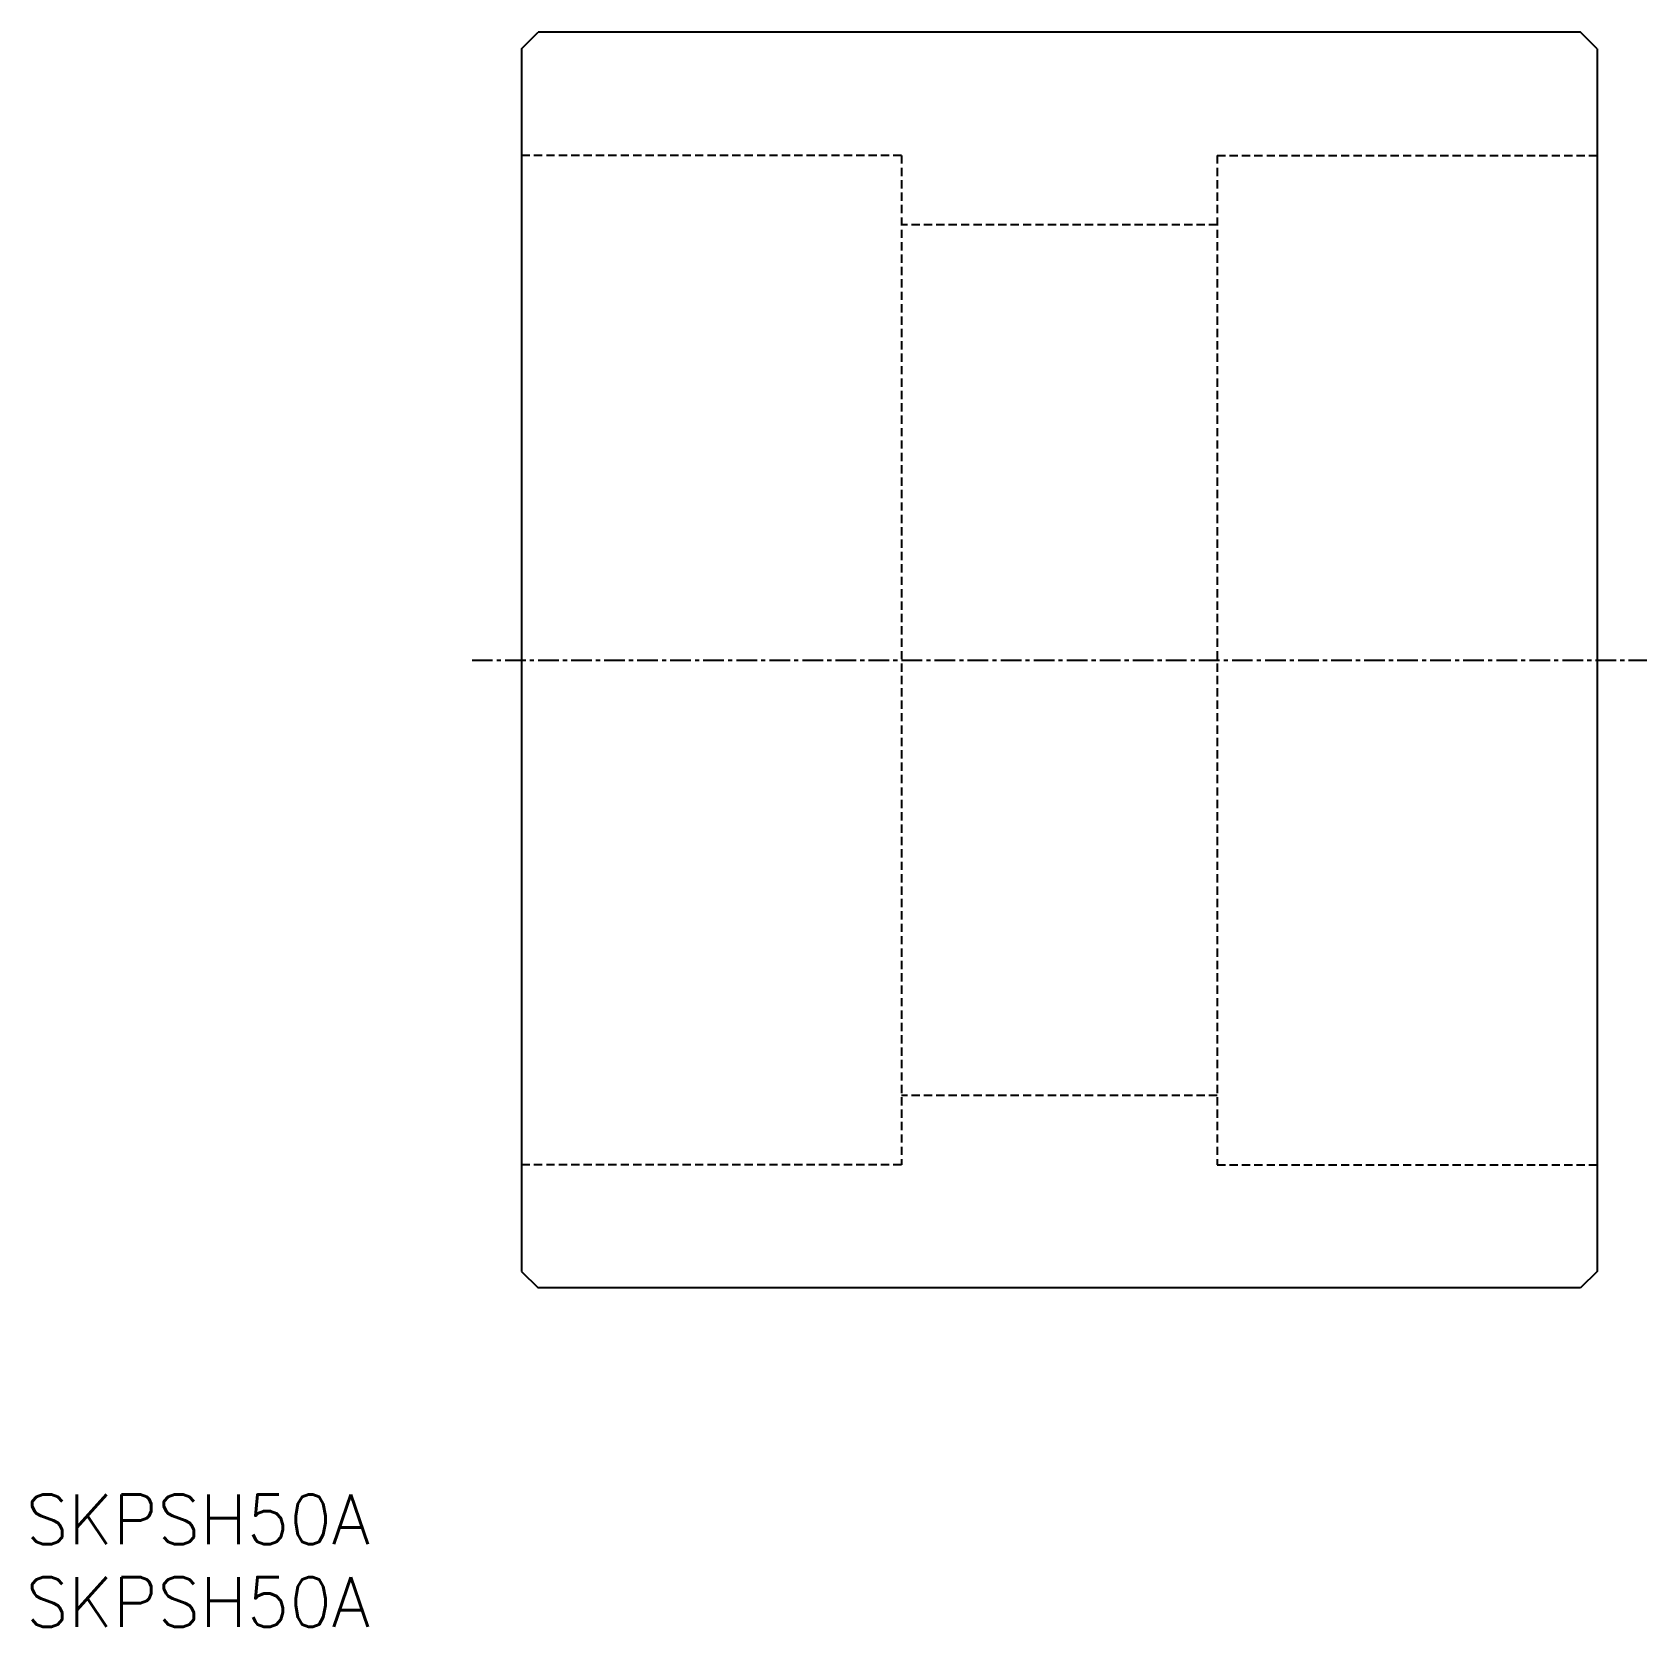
# Model space of a CAD drawing. Extents: x 0.4 to 98.1, y 0 to 96.5.
import ezdxf

# ---------------------------------------------------------------- set-up
doc = ezdxf.new("R2010")
doc.units = 0
doc.linetypes.add('CENTER', pattern=[2, 1.25, -0.25, 0.25, -0.25])
doc.linetypes.add('DASHED', pattern=[0.75, 0.5, -0.25])
doc.layers.get('0').update_dxf_attribs({"linetype": 'CONTINUOUS'})
doc.layers.add('CENTER', color=1, linetype='CENTER')
doc.styles.get("Standard").update_dxf_attribs({"font": 'txt.shx'})

# ---------------------------------------------------------------- blocks, each defined once
blk = doc.blocks.new('*U10')
at = {"color": 7, "linetype": 'CONTINUOUS'}
blk.add_text('SKPSH50A', height=3, dxfattribs=at).set_placement((0, 0))
blk = doc.blocks.new('*U11')
at = {"color": 7, "linetype": 'CONTINUOUS'}
blk.add_text('SKPSH50A', height=3, dxfattribs=at).set_placement((0, 5))

msp = doc.modelspace()

# ---------------------------------------------------------------- linework, layer by layer
at = {"color": 7, "linetype": 'CONTINUOUS'}
for p, q in [((30, 95.5), (31, 96.5)), ((94.1, 96.5), (31, 96.5)), ((95.1, 95.5), (94.1, 96.5)), ((30, 95.5), (30, 21.5)), ((95.1, 95.5), (95.1, 21.5)), ((30, 21.5), (31, 20.5)), ((95.1, 21.5), (94.1, 20.5)), ((94.1, 20.5), (31, 20.5))]:
    msp.add_line(p, q, dxfattribs=at)
at = {"color": 3, "linetype": 'DASHED'}
for p, q in [((53, 89.05), (30, 89.05)), ((53, 89.05), (53, 27.95)), ((72.1, 89.05), (72.1, 27.95)), ((72.1, 89.05), (95.1, 89.05)), ((72.1, 84.85), (53, 84.85)), ((72.1, 32.15), (53, 32.15)), ((53, 27.95), (30, 27.95)), ((72.1, 27.95), (95.1, 27.95))]:
    msp.add_line(p, q, dxfattribs=at)
at = {"layer": 'CENTER', "color": 1, "linetype": 'CENTER'}
msp.add_line((27, 58.5), (98.1, 58.5), dxfattribs=at)

# ---------------------------------------------------------------- block references
at = {"color": 7, "linetype": 'CONTINUOUS'}
for name in ['*U11', '*U10']:
    msp.add_blockref(name, (0, 0), dxfattribs=at)

doc.saveas('drawing.dxf')
